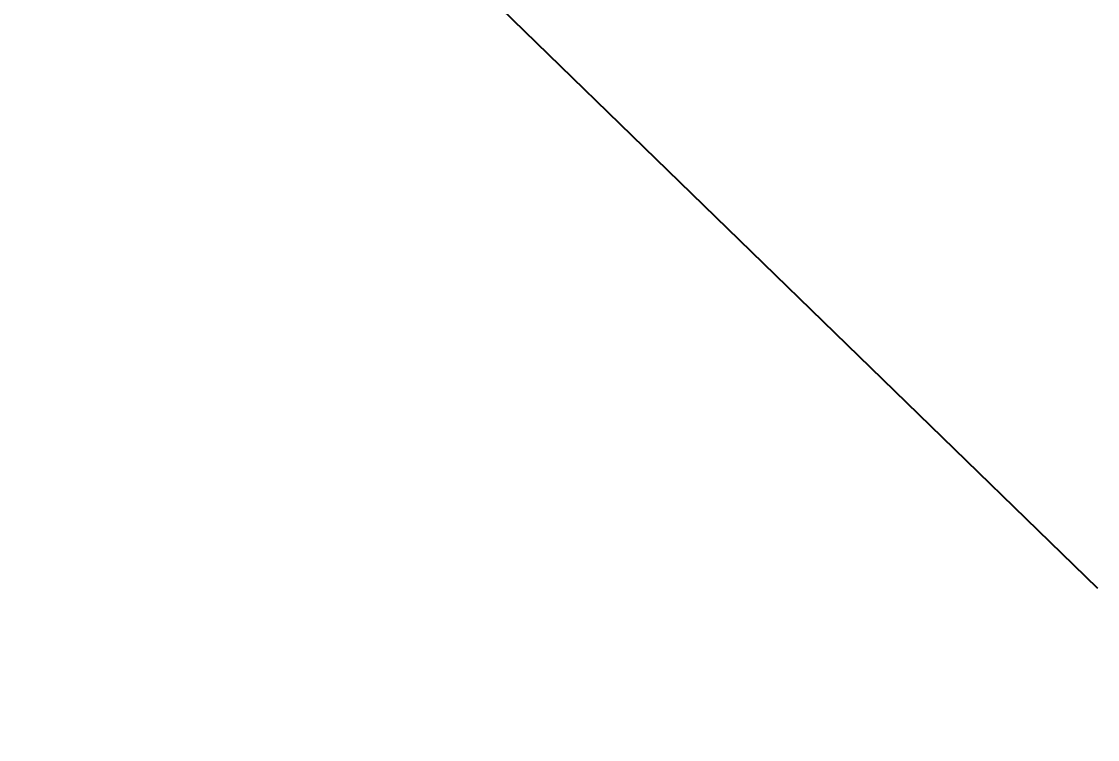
# Model space of a CAD drawing. Header units: millimetres. Extents: x 0 to 594, y 0 to 420.
# Drawn here: x 153.29 to 182.1, y 290.4 to 309.63 of the extents above; entities that cross this region are included whole.
import ezdxf
from ezdxf import colors
from ezdxf.entities.mleader import LeaderData, LeaderLine
from ezdxf.math import Vec2, Vec3

# ---------------------------------------------------------------- set-up
doc = ezdxf.new("R2010")
doc.units = ezdxf.units.MM
doc.header["$LTSCALE"] = 0.25
doc.layers.add('주석', color=7, linetype='Continuous')
doc.layers.add('치수', color=1, linetype='Continuous')
doc.styles.add('AdskIsoMetric', font='arial.ttf', dxfattribs={"width": 0.8, "height": 2.5})
doc.styles.add('AdskIsoMetric30', font='arial.ttf', dxfattribs={"width": 0.8, "oblique": 29.99999999969641, "height": 2.5})
doc.styles.get("Standard").update_dxf_attribs({"font": 'arial.ttf'})
doc.dimstyles.new('AdskIsoMetric', dxfattribs={"dimtxt": 2.5, "dimasz": 2.5, "dimexe": 1, "dimexo": 2, "dimgap": 0.8, "dimtad": 1, "dimdec": 0, "dimrnd": 1, "dimzin": 0, "dimdsep": 46, "dimtxsty": 'AdskIsoMetric', "dimcen": 0, "dimclrt": 7, "dimadec": 0, "dimazin": 0, "dimtfac": 1, "dimtdec": 0, "dimtmove": 1, "dimatfit": 3, "dimfxl": 0, "dimfrac": 2, "dimtolj": 1, "dimtzin": 0, "dimarcsym": 0})

# ---------------------------------------------------------------- blocks, each defined once
blk = doc.blocks.new('*D111')
at = {"layer": 'Defpoints', "color": 0}
for p in [(162.5566542734673, 331.8916893064493), (162.556654273462, 320.9741722110961), (131.7409513623154, 303.182717840084)]:
    blk.add_point(p, dxfattribs=at)
at = {"layer": '치수', "color": 0, "lineweight": -2}
for p, q in [((162.5566542734631, 323.283573287855), (162.5566542734679, 333.0463898448288)), ((133.9060148717821, 315.3502349354377), (160.391590764006, 330.6416893064497)), ((131.7409513623165, 305.4921189168429), (131.7409513623213, 315.2549354738176))]:
    blk.add_line(p, q, dxfattribs=at)
at = {"layer": '치수', "color": 0}
for points in [[(160.1832574306727, 331.0025332246933), (160.5999240973393, 330.2808453882061), (162.5566542734673, 331.8916893064493)], [(133.6976815384488, 315.7110788536813), (134.1143482051153, 314.9893910171942), (131.7409513623207, 314.1002349354381)]]:
    blk.add_solid(points, dxfattribs=at)
at = {"layer": '치수', "color": 7, "insert": (146.9288323653275, 325.4858593890326), "char_height": 2.5, "attachment_point": 5, "rotation": 29.999999999990557, "style": 'AdskIsoMetric30'}
blk.add_mtext('\\A1;367', dxfattribs=at)
blk = doc.blocks.new('*D114')
at = {"layer": 'Defpoints', "color": 0}
for p in [(212.8733397822014, 370.9420412296371), (212.8733397821886, 345.9420412296327), (62.09119607271737, 262.9704128746549)]:
    blk.add_point(p, dxfattribs=at)
at = {"layer": '치수', "color": 0, "lineweight": -2}
for p, q in [((212.8733397821898, 348.2514423063917), (212.873339782202, 372.0967417680166)), ((64.25625958218936, 285.137929970017), (210.7082762727401, 369.6920412296375)), ((62.09119607271857, 265.2798139514138), (62.09119607272865, 285.0426305083968))]:
    blk.add_line(p, q, dxfattribs=at)
at = {"layer": '치수', "color": 0}
for points in [[(210.4999429394068, 370.0528851478811), (210.9166096060733, 369.331197311394), (212.8733397822014, 370.9420412296371)], [(64.04792624885609, 285.4987738882605), (64.46459291552263, 284.7770860517734), (62.09119607272805, 283.8879299700173)]]:
    blk.add_solid(points, dxfattribs=at)
at = {"layer": '치수', "color": 7, "insert": (137.482267927453, 330.0318828679152), "char_height": 2.5, "attachment_point": 5, "rotation": 29.999999999990475, "style": 'AdskIsoMetric30'}
blk.add_mtext('\\A1;2206', dxfattribs=at)

msp = doc.modelspace()

# ---------------------------------------------------------------- dimensions: what is measured, and where the dimension line sits
at = {"layer": '치수'}
for base, p1, p2, angle, text, override, picture, middle in [((212.8733397822014, 370.9420412296371), (62.09119607271737, 262.9704128746549), (212.8733397821886, 345.9420412296327), 29.99999999999048, '2206', {"dimtad": 0, "dimlfac": 12.82073751931189, "dimtxsty": 'AdskIsoMetric30', "dimse1": 0, "dimse2": 0, "dimsd1": 0, "dimsd2": 0, "dimtmove": 1}, '*D114', (137.482267927453, 330.0318828679152)), ((162.5566542734673, 331.8916893064493), (131.7409513623154, 303.182717840084), (162.556654273462, 320.9741722110961), 29.99999999999056, '367', {"dimtad": 0, "dimlfac": 10.30014163982773, "dimtxsty": 'AdskIsoMetric30', "dimse1": 0, "dimse2": 0, "dimsd1": 0, "dimsd2": 0, "dimtmove": 1}, '*D111', (146.9288323653275, 325.4858593890326))]:
    dim = msp.add_linear_dim(base=base, p1=p1, p2=p2, angle=angle, text=text, dimstyle='AdskIsoMetric', override=override, dxfattribs=at)
    dim.commit()
    dim.dimension.update_dxf_attribs({"geometry": picture, "text_midpoint": middle, "dimtype": 160})

# ---------------------------------------------------------------- leaders
at = {"layer": '주석'}
ml = msp.add_multileader_mtext('Standard', dxfattribs=at)
ml.set_content('')
ml.set_leader_properties()
ml.build(insert=Vec2(0, 0))
ml.multileader.update_dxf_attribs({"dogleg_length": 0, "arrow_head_size": 2.5})
ctx = ml.context
ctx.base_point, ctx.arrow_head_size, ctx.plane_origin = Vec3(182.0975806202375, 294.4488552137756), 2.5, Vec3(2.123008698617923e-06, -6.79816068470712e-07)
notes = []
notes.append((ctx, [(0, (1, 1, 0), (182.0975806202375, 294.4488552137756), (-1, 0), 0, [(0, [(162.5566542734595, 313.4654919348798)], 0, [])])]))
ctx.mtext, ml.multileader.dxf.content_type = None, 0
for ctx, leaders in notes:
    for number, flags, end, landing, length, lines in leaders:
        leader = LeaderData()
        leader.index, (leader.has_last_leader_line, leader.has_dogleg_vector, leader.attachment_direction) = number, flags
        leader.last_leader_point, leader.dogleg_vector, leader.dogleg_length = Vec3(end), Vec3(landing), length
        for number, points, colour, breaks in lines:
            line = LeaderLine()
            line.index, line.vertices, line.color, line.breaks = number, Vec3.list(points), colors.encode_raw_color(colour), breaks
            leader.lines.append(line)
        ctx.leaders.append(leader)

doc.saveas('drawing.dxf')
